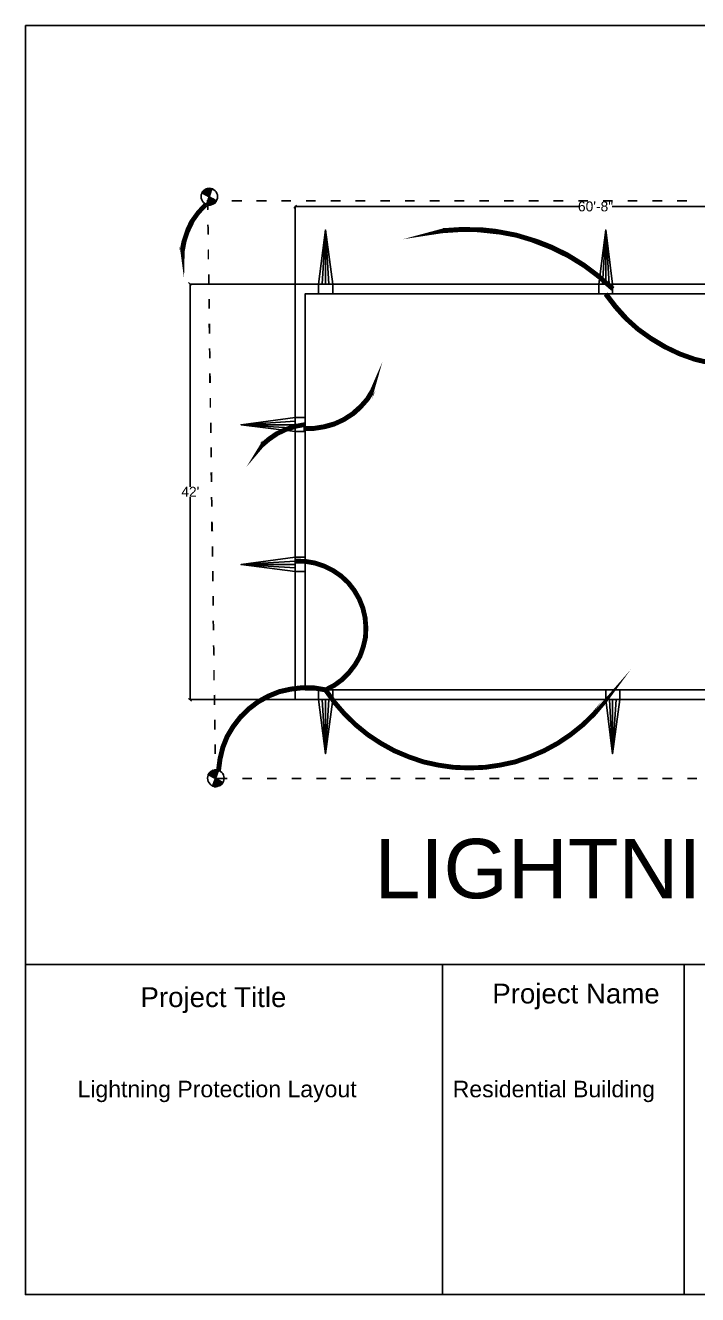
# Model space of a CAD drawing. Header units: inches. Extents: x 110 to 3347, y 451 to 1990.
# Drawn here: x 110 to 925, y 451 to 1990 of the extents above; entities that cross this region are included whole.
import ezdxf

# ---------------------------------------------------------------- set-up
doc = ezdxf.new("R2010")
doc.units = ezdxf.units.IN
doc.header["$MEASUREMENT"] = 0
for name, color, linetype in [('PDF_0', 7, 'Continuous'), ('PDF_cabol', 5, 'Continuous'), ('PDF_Text', 7, 'Continuous')]:
    doc.layers.add(name, color=color, linetype=linetype)
doc.layers.add('PDF_block', color=220, linetype='Continuous', true_color=0xff00bf)
doc.layers.add('PDF_c', color=7, linetype='Continuous', true_color=0xaca55d)
doc.styles.add('PDF Arial', font='arial.ttf')

msp = doc.modelspace()

# ---------------------------------------------------------------- hatches: boundary and pattern name
at = {"layer": 'PDF_c', "transparency": 33554559}
for points in [[(332, 1777), (330, 1777), (330.5, 1765.7), (332.5, 1766.2)], [(342.3, 1776), (342.3, 1777.9), (331, 1777.9), (331, 1776)], [(372.7, 1776), (372.7, 1777.9), (360.4, 1777.9), (360.4, 1776)], [(402.6, 1776), (402.6, 1777.9), (390.3, 1777.9), (390.3, 1776)], [(432.4, 1776), (432.4, 1777.9), (420.7, 1777.9), (420.7, 1776)], [(462.3, 1776), (462.3, 1777.9), (450.6, 1777.9), (450.6, 1776)], [(492.7, 1776), (492.7, 1777.9), (480.5, 1777.9), (480.5, 1776)], [(522.6, 1776), (522.6, 1777.9), (510.3, 1777.9), (510.3, 1776)], [(552.5, 1776), (552.5, 1777.9), (540.7, 1777.9), (540.7, 1776)], [(582.4, 1776), (582.4, 1777.9), (570.6, 1777.9), (570.6, 1776)], [(612.7, 1776), (612.7, 1777.9), (600.5, 1777.9), (600.5, 1776)], [(642.6, 1776), (642.6, 1777.9), (630.4, 1777.9), (630.4, 1776)], [(672.5, 1776), (672.5, 1777.9), (660.7, 1777.9), (660.7, 1776)], [(702.4, 1776), (702.4, 1777.9), (690.6, 1777.9), (690.6, 1776)], [(732.8, 1776), (732.8, 1777.9), (720.5, 1777.9), (720.5, 1776)], [(762.7, 1776), (762.7, 1777.9), (750.4, 1777.9), (750.4, 1776)], [(792.5, 1776), (792.5, 1777.9), (780.8, 1777.9), (780.8, 1776)], [(822.4, 1776), (822.4, 1777.9), (810.7, 1777.9), (810.7, 1776)], [(852.3, 1776), (852.3, 1777.9), (840.6, 1777.9), (840.6, 1776)], [(882.7, 1776), (882.7, 1777.9), (870.4, 1777.9), (870.4, 1776)], [(912.6, 1776), (912.6, 1777.9), (900.3, 1777.9), (900.3, 1776)], [(332.5, 1748.1), (330.5, 1748.1), (331, 1735.8), (333, 1735.8)], [(333, 1718.2), (331, 1717.7), (331, 1705.9), (333, 1705.9)], [(333.5, 1687.8), (331.5, 1687.8), (331.5, 1676), (333.5, 1676)], [(334, 1657.9), (332, 1657.9), (332, 1646.2), (334, 1646.2)], [(334.5, 1628), (332, 1628), (332.5, 1615.8), (334.5, 1615.8)], [(334.5, 1598.1), (332.5, 1598.1), (333, 1585.9), (334.9, 1585.9)], [(334.9, 1567.8), (333, 1567.8), (333, 1556), (335.4, 1556)], [(335.4, 1537.9), (333.5, 1537.9), (333.5, 1526.1), (335.4, 1526.1)], [(335.9, 1508), (334, 1508), (334, 1495.7), (335.9, 1495.7)], [(336.4, 1478.1), (334.5, 1478.1), (334.5, 1465.9), (336.4, 1465.9)], [(336.9, 1448.2), (334.5, 1447.7), (334.9, 1436), (336.9, 1436)], [(336.9, 1417.9), (334.9, 1417.9), (335.4, 1406.1), (337.4, 1406.1)], [(337.4, 1388), (335.4, 1388), (335.4, 1376.2), (337.9, 1376.2)], [(337.9, 1358.1), (335.9, 1358.1), (335.9, 1345.8), (337.9, 1345.8)], [(338.4, 1328.2), (336.4, 1328.2), (336.4, 1315.9), (338.4, 1315.9)], [(338.9, 1297.8), (336.9, 1297.8), (336.9, 1286.1), (338.9, 1286.1)], [(338.9, 1267.9), (336.9, 1267.9), (337.4, 1256.2), (339.4, 1256.2)], [(339.4, 1238), (337.4, 1238), (337.9, 1225.8), (339.8, 1225.8)], [(339.8, 1208.2), (337.9, 1208.2), (337.9, 1195.9), (339.8, 1195.9)], [(340.3, 1178.3), (338.4, 1177.8), (338.4, 1166), (340.3, 1166)], [(340.8, 1147.9), (338.9, 1147.9), (338.9, 1136.1), (340.8, 1136.1)], [(341.3, 1118), (339.4, 1118), (339.4, 1106.3), (341.3, 1106.3)], [(341.3, 1088.1), (339.4, 1088.1), (339.8, 1076.9), (341.8, 1076.9)], [(340.8, 1077.8), (340.8, 1075.9), (355, 1075.9), (355, 1077.8)], [(373.2, 1077.8), (373.2, 1075.9), (384.9, 1075.9), (384.9, 1077.8)], [(403, 1077.8), (403, 1075.9), (414.8, 1075.9), (414.8, 1077.8)], [(432.9, 1077.8), (432.9, 1075.9), (444.7, 1075.9), (444.7, 1077.8)], [(462.8, 1077.8), (462.8, 1075.9), (475.1, 1075.9), (475.1, 1077.8)], [(492.7, 1077.8), (492.7, 1075.9), (505, 1075.9), (505, 1077.8)], [(523.1, 1077.8), (523.1, 1075.9), (534.8, 1075.9), (534.8, 1077.8)], [(553, 1077.8), (553, 1075.9), (564.7, 1075.9), (564.7, 1077.8)], [(582.9, 1077.8), (582.9, 1075.9), (595.1, 1075.9), (595.1, 1077.8)], [(612.7, 1077.8), (612.7, 1075.9), (625, 1075.9), (625, 1077.8)], [(643.1, 1077.8), (643.1, 1075.9), (654.9, 1075.9), (654.9, 1077.8)], [(673, 1077.8), (673, 1075.9), (684.8, 1075.9), (684.8, 1077.8)], [(702.9, 1077.8), (702.9, 1075.9), (715.1, 1075.9), (715.1, 1077.8)], [(732.8, 1077.8), (732.8, 1075.9), (745, 1075.9), (745, 1077.8)], [(763.1, 1077.8), (763.1, 1075.9), (774.9, 1075.9), (774.9, 1077.8)], [(793, 1077.8), (793, 1075.9), (804.8, 1075.9), (804.8, 1077.8)], [(822.9, 1077.8), (822.9, 1075.9), (834.7, 1075.9), (834.7, 1077.8)], [(852.8, 1077.8), (852.8, 1075.9), (865, 1075.9), (865, 1077.8)], [(882.7, 1077.8), (882.7, 1075.9), (894.9, 1075.9), (894.9, 1077.8)], [(913.1, 1077.8), (913.1, 1075.9), (924.8, 1075.9), (924.8, 1077.8)]]:
    msp.add_hatch(color=256, dxfattribs=at).paths.add_polyline_path(points)

# ---------------------------------------------------------------- linework, layer by layer
at = {"layer": 'PDF_0', "lineweight": 25}
for points in [[(110.1, 1989.6), (2452.9, 1989.6), (2452.9, 451.2), (110.1, 451.2)], [(324.7, 1786.3), (329.6, 1791.7), (324.7, 1786.3), (330, 1791.7)], [(328.6, 1784.3), (335.9, 1791.7), (328.6, 1784.3), (335.9, 1791.7)], [(1786.6, 1172.4), (1895.4, 1172.4), (2045.3, 1172.4), (2045.3, 1676), (2033.5, 1676), (1594.6, 1676), (1301.6, 1676), (1181.5, 1676), (888.6, 1676), (449.6, 1676), (437.3, 1676), (437.3, 1172.4), (587.3, 1172.4), (696.5, 1172.4), (1181.5, 1172.4), (1301.6, 1172.4)], [(465.8, 1664.3), (482.9, 1664.3), (482.9, 1676), (465.8, 1676)], [(805.8, 1664.3), (822.4, 1664.3), (822.4, 1676), (805.8, 1676)], [(449.6, 1497.2), (449.6, 1514.4), (437.3, 1514.4), (437.3, 1497.2)], [(449.6, 1327.7), (449.6, 1344.9), (437.3, 1344.9), (437.3, 1327.7)], [(482.9, 1184.2), (465.8, 1184.2), (465.8, 1172.4), (482.9, 1172.4)], [(831.2, 1184.2), (814.1, 1184.2), (814.1, 1172.4), (831.2, 1172.4)], [(332, 1081.8), (336.4, 1086.2), (332, 1081.8), (336.9, 1086.7)]]:
    msp.add_lwpolyline(points, close=True, dxfattribs=at)
for points in [[(329.1, 1784.3), (336.4, 1791.7), (329.1, 1783.8), (336.4, 1791.7), (333, 1781.9), (324.2, 1786.8)], [(328.1, 1790.7), (324.2, 1786.8), (328.6, 1791.2)], [(324.2, 1786.8), (329.1, 1791.2), (324.2, 1786.8)], [(324.2, 1787.3), (327.6, 1790.7)], [(324.7, 1787.7), (327.1, 1790.2)], [(331, 1792.2), (325.1, 1786.3), (330.5, 1791.7), (325.1, 1786.3), (331, 1791.7)], [(325.1, 1788.2), (326.6, 1789.7)], [(325.6, 1785.8), (331.5, 1792.2), (325.6, 1785.8), (332, 1792.2), (325.6, 1785.8), (332, 1792.2)], [(326.1, 1785.8), (332.5, 1792.2), (326.1, 1785.8), (333, 1792.2), (326.1, 1785.3)], [(333, 1792.2), (326.6, 1785.3), (333.5, 1792.2), (326.6, 1785.3), (333.5, 1792.2)], [(327.1, 1785.3), (334, 1792.2), (327.1, 1785.3)], [(334, 1792.2), (327.1, 1784.8), (334.5, 1792.2), (327.6, 1784.8), (334.5, 1792.2)], [(327.6, 1784.8), (334.9, 1792.2), (327.6, 1784.8), (334.9, 1791.7), (328.1, 1784.8)], [(328.1, 1784.3), (335.4, 1791.7), (328.1, 1784.3), (335.4, 1791.7)], [(329.1, 1783.8), (336.4, 1791.2), (329.1, 1783.8)], [(335.4, 1788.7), (330, 1783.3), (335.9, 1789.2), (330, 1783.3), (335.9, 1789.7), (329.6, 1783.8), (336.4, 1790.7), (329.6, 1783.8), (335.9, 1790.2)], [(334.9, 1787.7), (330.5, 1783.3), (335.4, 1788.2), (330.5, 1783.3), (335.4, 1787.7)], [(331, 1782.8), (334.9, 1787.3), (331, 1782.8), (334.9, 1786.8)], [(334.9, 1786.3), (331, 1782.8), (334.5, 1786.3)], [(331.5, 1782.8), (334.5, 1785.8), (331.5, 1782.8), (334.5, 1785.3), (331.5, 1782.4)], [(334, 1784.8), (332, 1782.4), (334, 1784.3), (332, 1782.4), (334, 1783.8)], [(341.8, 1777), (333, 1781.9), (329.6, 1772.1), (337.4, 1779.4), (330, 1772.1), (337.4, 1779.4), (330, 1772.1)], [(329.6, 1773), (336.4, 1779.9)], [(329.6, 1772.6), (336.9, 1779.9), (329.6, 1772.6)], [(336.9, 1779.9), (329.6, 1772.1), (336.9, 1779.4)], [(330.5, 1774.5), (335.9, 1780.4), (330, 1774.5)], [(330, 1774), (336.4, 1779.9), (330, 1774)], [(330, 1773.5), (336.4, 1779.9), (330, 1773)], [(330.5, 1776), (335.4, 1780.4), (330.5, 1775.5)], [(330.5, 1775), (335.9, 1780.4), (330.5, 1775)], [(331, 1771.6), (338.4, 1778.9), (331, 1771.6), (337.9, 1778.9), (330.5, 1772.1), (337.9, 1779.4), (330.5, 1772.1), (337.9, 1779.4)], [(331, 1777), (334.9, 1780.9), (331, 1776.5), (335.4, 1780.4), (331, 1776)], [(332, 1778.4), (334.5, 1780.9), (331.5, 1778.4)], [(331.5, 1777.9), (334.5, 1780.9), (331.5, 1777.9)], [(331.5, 1777.5), (334.9, 1780.9), (331.5, 1777)], [(331.5, 1771.6), (338.4, 1778.9), (331.5, 1771.6), (338.9, 1778.9), (332, 1771.6), (338.9, 1778.4), (332, 1771.6)], [(332.5, 1779.9), (334, 1781.4), (332, 1779.9)], [(332, 1779.4), (334, 1781.4), (332, 1778.9), (334.5, 1781.4)], [(333.5, 1783.8), (332.5, 1782.4), (333.5, 1783.3), (332.5, 1782.4)], [(333.5, 1782.8), (332.5, 1781.9), (333.5, 1782.4)], [(332.5, 1780.9), (333.5, 1781.4), (332.5, 1780.4), (333.5, 1781.4)], [(332.5, 1771.6), (339.4, 1778.4), (332.5, 1771.6), (339.4, 1778.4), (333, 1771.6), (339.8, 1778.4), (333, 1771.6)], [(333, 1782.4), (333, 1781.9), (333, 1781.4)], [(333, 1780.9), (333.5, 1781.9)], [(333.5, 1771.6), (339.8, 1777.9), (333.5, 1771.6), (339.8, 1777.9)], [(334, 1771.6), (340.3, 1777.9), (334, 1771.6)], [(334.5, 1771.6), (340.3, 1777.9), (334.5, 1771.6), (340.8, 1777.9)], [(334.9, 1771.6), (340.8, 1777.5), (334.9, 1771.6)], [(340.8, 1777.5), (335.4, 1772.1), (341.3, 1777.5), (335.9, 1772.1), (341.3, 1777.5), (336.4, 1772.1), (341.8, 1777.5)], [(336.9, 1772.6), (341.8, 1777), (337.4, 1772.6), (341.8, 1777), (337.9, 1773)], [(338.4, 1773), (341.8, 1776.5)], [(338.9, 1773.5), (341.3, 1776)], [(339.4, 1774), (340.8, 1775.5)], [(474.1, 1676), (474.1, 1741.7), (482.9, 1676), (465.8, 1676), (474.1, 1741.7), (470.2, 1676)], [(474.1, 1741.7), (478, 1676)], [(814.1, 1676), (814.1, 1741.7), (822.4, 1676), (805.8, 1676), (814.1, 1741.7), (810.2, 1676)], [(814.1, 1741.7), (818, 1676)], [(1015.5, 1664.3), (991.5, 1664.3), (984.6, 1664.3), (977.7, 1664.3), (970.4, 1664.3), (526.5, 1664.3), (449.6, 1664.3), (449.6, 1611.4), (449.6, 1664.3)], [(449.6, 1611.4), (449.6, 1604), (449.6, 1597.2), (449.6, 1261.1)], [(437.3, 1505.5), (371.7, 1505.5), (437.3, 1514.4), (437.3, 1497.2), (371.7, 1505.5), (437.3, 1501.6)], [(371.7, 1505.5), (437.3, 1510)], [(449.6, 1184.2), (449.6, 1261.1), (449.6, 1184.2), (538.3, 1184.2), (545.6, 1184.2), (594.6, 1184.2), (689.2, 1184.2), (941.5, 1184.2), (1169.3, 1184.2), (1169.3, 1323.3), (1169.3, 1330.2), (1169.3, 1369.3), (1169.3, 1364.4)], [(437.3, 1336), (371.7, 1336), (437.3, 1344.9), (437.3, 1327.7), (371.7, 1336), (437.3, 1332.1)], [(371.7, 1336), (437.3, 1340.4)], [(474.1, 1172.4), (474.1, 1106.7), (465.8, 1172.4), (482.9, 1172.4), (474.1, 1106.7), (478, 1172.4)], [(474.1, 1106.7), (470.2, 1172.4)], [(689.2, 1184.2), (689.2, 1184.2)], [(822.4, 1172.4), (822.4, 1106.7), (814.1, 1172.4), (831.2, 1172.4), (822.4, 1106.7), (826.8, 1172.4)], [(822.4, 1106.7), (818.5, 1172.4)], [(344.3, 1086.7), (340.8, 1076.9), (331.5, 1081.8), (335.9, 1086.2)], [(332, 1082.7), (334.9, 1085.7)], [(332, 1082.3), (335.4, 1085.7)], [(337.4, 1086.7), (332.5, 1081.3), (337.9, 1086.7), (332.5, 1081.3), (338.4, 1086.7)], [(332.5, 1083.2), (334.5, 1085.2)], [(338.4, 1087.1), (333, 1081.3), (338.9, 1087.1), (333, 1081.3), (338.9, 1087.1)], [(333, 1080.8), (339.4, 1087.1), (333.5, 1080.8), (339.8, 1087.1), (333.5, 1080.8), (339.8, 1087.1)], [(334, 1080.8), (340.3, 1087.1), (334, 1080.8), (340.8, 1087.1), (334, 1080.3)], [(340.8, 1087.1), (334.5, 1080.3), (341.3, 1087.1), (334.5, 1080.3), (341.3, 1087.1)], [(334.5, 1080.3), (341.8, 1087.1), (334.9, 1080.3), (341.8, 1087.1)], [(334.9, 1079.8), (342.3, 1087.1), (334.9, 1079.8)], [(342.3, 1087.1), (335.4, 1079.8), (342.8, 1087.1), (335.4, 1079.8), (342.8, 1087.1), (335.9, 1079.8), (343.3, 1086.7), (335.9, 1079.3), (343.3, 1086.7)], [(336.4, 1079.3), (343.8, 1086.7), (336.4, 1079.3), (343.8, 1086.7), (336.4, 1079.3), (344.3, 1086.7), (336.9, 1079.3)], [(336.9, 1078.8), (344.3, 1086.2), (336.9, 1078.8), (344.3, 1085.7)], [(345.7, 1068), (349.6, 1072), (340.8, 1076.9), (336.9, 1067.6)], [(343.8, 1085.7), (337.4, 1078.8), (343.8, 1085.2), (337.4, 1078.8), (343.8, 1084.7)], [(337.9, 1078.8), (343.3, 1084.2), (337.9, 1078.3), (343.3, 1083.7), (337.9, 1078.3), (343.3, 1083.2)], [(342.8, 1083.2), (338.4, 1078.3), (342.8, 1082.7)], [(338.4, 1078.3), (342.8, 1082.3), (338.4, 1077.8)], [(342.8, 1081.8), (338.9, 1077.8), (342.3, 1081.8)], [(342.3, 1081.3), (338.9, 1077.8), (342.3, 1080.8), (339.4, 1077.8), (341.8, 1080.3), (339.4, 1077.8)], [(339.4, 1077.4), (341.8, 1079.8), (339.8, 1077.4), (341.8, 1079.3)], [(339.8, 1077.4), (341.3, 1078.8), (339.8, 1077.4), (341.3, 1078.3), (340.3, 1077.4), (340.8, 1077.8), (340.3, 1076.9), (340.8, 1077.4)], [(340.8, 1076.9), (340.3, 1076.4), (340.8, 1076.9)], [(340.3, 1075.9), (341.3, 1076.9), (340.3, 1075.9)], [(337.4, 1068.5), (344.3, 1074.9), (337.4, 1068.5)], [(337.4, 1068), (344.3, 1074.9), (337.4, 1067.6), (344.7, 1074.9), (337.4, 1067.1), (344.7, 1074.9), (337.4, 1067.1), (345.2, 1074.4), (337.9, 1067.1), (345.2, 1074.4), (337.9, 1067.1), (345.2, 1074.4)], [(343.3, 1075.9), (338.4, 1071), (343.3, 1075.4), (338.4, 1070.5), (343.3, 1075.4), (337.9, 1070)], [(337.9, 1069.5), (343.8, 1075.4), (337.9, 1069.5)], [(337.9, 1069), (343.8, 1075.4), (337.9, 1069)], [(338.4, 1067.1), (345.7, 1074.4), (338.4, 1067.1), (345.7, 1074.4)], [(342.3, 1075.9), (338.9, 1072.5), (342.8, 1075.9), (338.9, 1072)], [(338.9, 1071.5), (342.8, 1075.9), (338.9, 1071.5)], [(345.7, 1073.9), (338.9, 1067.1), (346.2, 1073.9), (338.9, 1067.1)], [(339.4, 1073.9), (341.8, 1076.4), (339.4, 1073.9)], [(339.4, 1073.4), (342.3, 1076.4)], [(339.4, 1072.9), (342.3, 1075.9), (339.4, 1072.9)], [(339.4, 1066.6), (346.2, 1073.9), (339.4, 1066.6), (346.7, 1073.9), (339.8, 1066.6), (346.7, 1073.4), (339.8, 1066.6)], [(340.3, 1075.4), (341.3, 1076.4), (339.8, 1074.9), (341.3, 1076.4)], [(339.8, 1074.4), (341.8, 1076.4), (339.8, 1074.4)], [(340.3, 1066.6), (347.2, 1073.4), (340.3, 1066.6), (347.2, 1073.4), (340.8, 1066.6), (347.2, 1073.4)], [(340.8, 1066.6), (347.7, 1073.4)], [(341.3, 1066.6), (347.7, 1072.9), (341.3, 1066.6), (347.7, 1072.9)], [(341.8, 1066.6), (348.2, 1072.9), (341.8, 1066.6)], [(342.3, 1066.6), (348.2, 1072.9), (342.3, 1066.6)], [(348.7, 1072.9), (342.8, 1067.1), (348.7, 1072.5), (342.8, 1067.1)], [(343.3, 1067.1), (348.7, 1072.5), (343.3, 1067.1)], [(343.8, 1067.1), (349.2, 1072.5), (343.8, 1067.1)], [(344.3, 1067.6), (349.2, 1072.5), (344.7, 1067.6), (349.6, 1072), (345.2, 1067.6)], [(346.2, 1068), (349.6, 1071.5)], [(346.7, 1068.5), (349.2, 1071)], [(347.2, 1069), (348.7, 1070.5)], [(110.1, 851.5), (2452.9, 851.5)], [(616.2, 851.5), (616.2, 451.2)], [(909.1, 851.5), (909.1, 451.2)]]:
    msp.add_lwpolyline(points, dxfattribs=at)
at = {"layer": 'PDF_0', "color": 220, "lineweight": 0, "true_color": 0xff00bf}
for points in [[(438.8, 1771.6), (435.9, 1768.1)], [(311.4, 1674.6), (308, 1678)], [(308, 1173.9), (311.4, 1170.4)]]:
    msp.add_lwpolyline(points, dxfattribs=at)
at = {"layer": 'PDF_0', "lineweight": 25}
for centre in [(333.2, 1782.1), (341.1, 1077.1)]:
    msp.add_circle(centre, 10, dxfattribs=at)
at = {"layer": 'PDF_block', "lineweight": 25}
for points in [[(309.5, 1676), (437.3, 1676), (437.3, 1770.1), (780.8, 1770.1)], [(1213.4, 1769.6), (1165.4, 1769.6), (1165.4, 1676), (1165.4, 1770.1), (821.9, 1770.1)], [(310, 1676), (310, 1430.1)], [(310, 1172.4), (310, 1417.9)], [(437.3, 1172.4), (309.5, 1172.4)]]:
    msp.add_lwpolyline(points, dxfattribs=at)
at = {"layer": 'PDF_c', "lineweight": 0}
for points in [[(331, 1776), (331, 1777.9)], [(341.8, 1076.9), (339.8, 1076.9)]]:
    msp.add_lwpolyline(points, dxfattribs=at)
at = {"layer": 'PDF_cabol', "lineweight": 0}
for points in [[(328.8, 1772.3, 5.69, 5.69, 0), (320, 1763, 5.71, 5.71, 0), (312.4, 1752.5, 6.2, 6.2, 0), (306.8, 1740.7, 5.88, 5.88, 0), (302.6, 1728.2, 6.13, 6.13, 0), (300.2, 1715.5, 6.17, 6.17, 0), (299.9, 1702.5, 0, 0, 0), (301.6, 1689.8, 0, 0, 0), (304.8, 1677, 0, 0, 0), (309.7, 1665, 0, 0, 0), (316.8, 1654, 0, 0, 0), (324.9, 1644, 0, 0, 0), (334.7, 1635.4, 0, 0, 0), (345.7, 1628, 0, 0, 0), (357.5, 1622.6, 0, 0, 0), (370, 1618.7, 0, 0, 0), (382.7, 1616.8, 0, 0, 0), (395.7, 1616.8, 0, 0, 0), (408.7, 1618.7, 0, 0, 0), (421.2, 1622.2, 0, 0, 0), (432.9, 1627.8, 0, 0, 0), (444, 1634.9, 0, 0, 0), (453.8, 1643.5, 0, 0, 0), (461.8, 1653.3, 0, 0, 0), (468.9, 1664.3, 0, 0, 0), (474.1, 1676, 0, 0, 0)], [(822.7, 1670.2, 5.9, 5.9, 0), (805.8, 1685.1, 5.98, 5.98, 0), (787.9, 1698.6, 6.13, 6.13, 0), (768.5, 1710.6, 6.35, 6.35, 0), (748.2, 1720.6, 6.38, 6.38, 0), (727.4, 1728.7, 5.9, 5.9, 0), (705.6, 1735.3, 5.96, 5.96, 0), (683.3, 1739.5, 6.36, 6.36, 0), (661, 1741.9, 5.95, 5.95, 0), (638.2, 1742.2, 5.98, 5.98, 0), (615.9, 1740.7, 5.9, 5.9, 0), (593.6, 1737.3, 0, 0, 0), (571.6, 1731.4, 0, 0, 0), (550.3, 1724.1, 0, 0, 0), (529.7, 1714.5, 0, 0, 0), (510.1, 1703.5, 0, 0, 0), (491.5, 1690.7, 0, 0, 0), (474.1, 1676.3, 0, 0, 0)], [(447.4, 1501.1, 5.88, 5.88, 0), (460.1, 1501.1, 5.96, 5.96, 0), (472.6, 1503.1, 6.12, 6.12, 0), (484.9, 1506.5, 5.86, 5.86, 0), (496.1, 1511.7, 5.94, 5.94, 0), (507.2, 1518.8, 6.17, 6.17, 0), (516.5, 1527.1, 5.89, 5.89, 0), (525, 1536.7, 5.96, 5.96, 0), (531.7, 1547.7, 6.23, 6.23, 0), (536.8, 1559.4, 0, 0, 0), (540.2, 1571.4, 0, 0, 0), (542.2, 1584.2, 0, 0, 0), (541.7, 1596.9, 0, 0, 0), (539.7, 1609.4, 0, 0, 0), (536.1, 1621.7, 0, 0, 0), (530.7, 1632.9, 0, 0, 0), (523.6, 1643.7, 0, 0, 0), (515, 1653.3, 0, 0, 0), (505.2, 1661.3, 0, 0, 0), (494.2, 1668, 0, 0, 0), (482.4, 1672.9, 0, 0, 0), (470.2, 1676, 0, 0, 0)], [(814.1, 1664, 6.23, 6.23, 0), (825.9, 1648.6, 6.26, 6.26, 0), (838.8, 1634.2, 5.88, 5.88, 0), (853.3, 1621.2, 5.92, 5.92, 0), (869.2, 1609.9, 6.06, 6.06, 0), (885.9, 1599.9, 5.89, 5.89, 0), (903.5, 1591.5, 5.87, 5.87, 0), (921.9, 1584.9, 5.92, 5.92, 0), (940.7, 1580.5, 6.03, 6.03, 0), (959.8, 1577.6, 6.17, 6.17, 0), (979.2, 1576.6, 5.97, 5.97, 0), (998.8, 1577.6, 5.98, 5.98, 0), (1018.2, 1580.5, 5.9, 5.9, 0), (1037, 1584.9, 5.9, 5.9, 0), (1055.4, 1591.5, 5.97, 5.97, 0), (1072.8, 1599.9, 0, 0, 0), (1089.7, 1609.9, 0, 0, 0), (1105.4, 1621.2, 0, 0, 0), (1119.8, 1634.2, 0, 0, 0), (1132.8, 1648.6, 0, 0, 0), (1144.8, 1664, 0, 0, 0)], [(449.3, 1505.8, 5.69, 5.69, 0), (437.6, 1503.6, 5.9, 5.9, 0), (426.1, 1499.9, 5.88, 5.88, 0), (415.3, 1494.8, 6.01, 6.01, 0), (405.3, 1487.9, 5.9, 5.9, 0), (396.2, 1480.1, 5.9, 5.9, 0), (388.3, 1470.8, 0, 0, 0), (382, 1460.5, 0, 0, 0), (377.1, 1449.7, 0, 0, 0), (373.7, 1437.9, 0, 0, 0), (372.2, 1425.9, 0, 0, 0), (372.2, 1414.2, 0, 0, 0), (373.7, 1401.9, 0, 0, 0), (377.1, 1390.4, 0, 0, 0), (382, 1379.4, 0, 0, 0), (388.3, 1369.1, 0, 0, 0), (395.9, 1360, 0, 0, 0), (405, 1352, 0, 0, 0), (415.3, 1345.1, 0, 0, 0), (425.8, 1340, 0, 0, 0), (437.6, 1336, 0, 0, 0)], [(344.3, 1086.4, 6.06, 6.06, 0), (346.2, 1100.6, 6.06, 6.06, 0), (349.6, 1114.6, 6.06, 6.06, 0), (354.8, 1127.6, 6.06, 6.06, 0), (362.1, 1139.8, 6.06, 6.06, 0), (371, 1151.3, 6.06, 6.06, 0), (381, 1161.1, 6.06, 6.06, 0), (392.3, 1169.7, 6.06, 6.06, 0), (404.8, 1176.6, 6.06, 6.06, 0), (418, 1182, 6.06, 6.06, 0), (432, 1185.1, 6.06, 6.06, 0), (445.9, 1186.8, 6.06, 6.06, 0), (460.1, 1186.6, 6.06, 6.06, 0), (474.3, 1184.2, 5.89, 5.89, 0), (484.9, 1189.8, 5.89, 5.89, 0), (494.2, 1196.6, 5.89, 5.89, 0), (502.7, 1205.2, 5.89, 5.89, 0), (510.1, 1214.8, 5.89, 5.89, 0), (516, 1225.1, 5.89, 5.89, 0), (519.9, 1236.3, 5.89, 5.89, 0), (522.6, 1247.8, 5.89, 5.89, 0), (523.1, 1259.8, 5.89, 5.89, 0), (522.1, 1271.9, 5.89, 5.89, 0), (519.4, 1283.4, 5.89, 5.89, 0), (515, 1294.4, 5.89, 5.89, 0), (508.9, 1304.9, 5.89, 5.89, 0), (501.8, 1314, 5.89, 5.89, 0), (492.9, 1322.3, 5.89, 5.89, 0), (483.2, 1328.9, 5.89, 5.89, 0), (472.4, 1334.3, 5.89, 5.89, 0), (461.1, 1338, 5.89, 5.89, 0), (449.3, 1340, 5.89, 5.89, 0), (437.3, 1340.2, 0, 0, 0)], [(943.4, 1258.1, 0, 0, 0), (923.4, 1253.2, 0, 0, 0), (904, 1246.1, 0, 0, 0), (885.6, 1237.1, 0, 0, 0), (867.7, 1226.3, 0, 0, 0), (851.3, 1213.8, 0, 0, 0), (836.4, 1199.8, 0, 0, 0), (822.7, 1184.2, 5.87, 5.87, 0), (811.6, 1169, 5.87, 5.87, 0), (799.6, 1154.8, 5.87, 5.87, 0), (786.2, 1141.8, 5.87, 5.87, 0), (771.2, 1129.8, 5.87, 5.87, 0), (755.8, 1119.5, 5.87, 5.87, 0), (739.1, 1110.4, 5.87, 5.87, 0), (722, 1103.1, 5.87, 5.87, 0), (704.1, 1096.9, 5.87, 5.87, 0), (685.7, 1093, 5.87, 5.87, 0), (667.4, 1090.3, 5.87, 5.87, 0), (648.5, 1089.6, 5.87, 5.87, 0), (629.6, 1090.3, 5.87, 5.87, 0), (611, 1093, 5.87, 5.87, 0), (592.9, 1096.9, 5.87, 5.87, 0), (575, 1103.1, 5.87, 5.87, 0), (557.6, 1110.4, 5.87, 5.87, 0), (541.2, 1119.5, 5.87, 5.87, 0), (525.5, 1129.8, 5.87, 5.87, 0), (510.8, 1141.8, 5.87, 5.87, 0), (497.4, 1154.8, 5.87, 5.87, 0), (485.1, 1169, 5.87, 5.87, 0), (474.1, 1184.2, 0, 0, 0)]]:
    msp.add_lwpolyline(points, format="xyseb", dxfattribs=at)

# ---------------------------------------------------------------- texts
at = {"layer": 'PDF_Text', "color": 220, "true_color": 0xff00bf, "char_height": 12, "attachment_point": 7, "style": 'PDF Arial'}
for s, insert in [('60\'-8"', (780.3, 1764)), ("42'", (299.2, 1418.3))]:
    msp.add_mtext(s, dxfattribs=dict(at, insert=insert))
at = {"layer": 'PDF_Text', "attachment_point": 7, "style": 'PDF Arial'}
for s, insert, char_height in [('LIGHTNING PROTECTION', (533.4, 930.6), 71.996), ('Project Title', (249.7, 792.5), 23.998), ('Project Name', (676.4, 796.9), 23.998), ('Lightning Protection Layout', (173.3, 684.4), 19.999), ('Residential Building', (628.4, 684.4), 19.999)]:
    msp.add_mtext(s, dxfattribs=dict(at, insert=insert, char_height=char_height))

doc.saveas('drawing.dxf')
